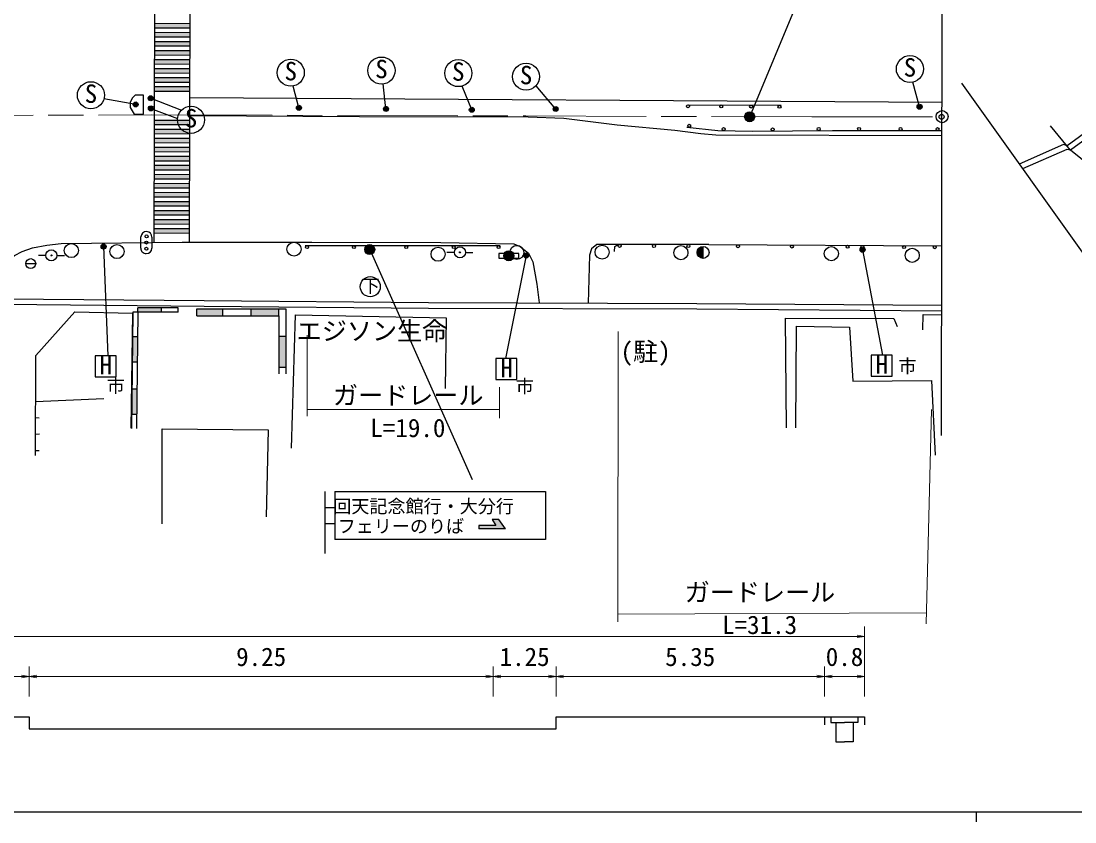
# Model space of a CAD drawing. Units: millimetres at full size, sheet at 1:1000, with parts at other scales. Extents: x 40000 to 680000, y 20000 to 380000.
# Drawn here: x 172826 to 277832, y 204000 to 283778 of the extents above; entities that cross this region are included whole.
import ezdxf
from ezdxf.enums import TextEntityAlignment as Align

# ---------------------------------------------------------------- set-up
doc = ezdxf.new("R2010")
doc.units = ezdxf.units.MM
doc.header["$LTSCALE"] = 1000
doc.header["$PDMODE"] = 32
doc.header["$PDSIZE"] = 500
doc.linetypes.add('CHAIN', pattern=[18.5, 12, -1.5, 3.5, -1.5])
for name, color, linetype, lineweight in [('M-BGD', 7, 'Continuous', 25), ('M-BGD-EXST', 7, 'Continuous', 25), ('M-BMK', 2, 'CHAIN', 13), ('M-BMK-OTRS', 5, 'Continuous', 25), ('M-BMK-SRVR', 3, 'Continuous', 25), ('M-STR-HTXT', 7, 'Continuous', 13), ('M-STR-STRC', 7, 'Continuous', 25), ('M-STR-STRD', 8, 'Continuous', 25), ('M-TTL-BAND', 7, 'Continuous', 25)]:
    doc.layers.add(name, color=color, linetype=linetype, lineweight=lineweight)
doc.layers.add('M-BMK-HTXT', color=7, linetype='Continuous')
doc.layers.add('M-OTRS', color=6, linetype='Continuous')
doc.styles.add('ＭＳ ゴシック', font='')
doc.styles.get('ＭＳ ゴシック').set_extended_font_data('MS Gothic')

# ---------------------------------------------------------------- blocks, each defined once
blk = doc.blocks.new('open_arrow')
at = {"color": 0, "linetype": 'Continuous', "lineweight": -2}
blk.add_lwpolyline([(7.5, 1.25), (0, 0), (7.5, -1.25)], dxfattribs=at)

msp = doc.modelspace()

# ---------------------------------------------------------------- hatches: boundary and pattern name
at = {"layer": 'M-BGD'}
for points in [[(175797, 260437, 1), (175897, 260437, 1)], [(216506, 260740, 1), (216606, 260740, 1)], [(220931, 260398, 1), (221931, 260398, 1)], [(240780, 261336, 0.41421), (240180, 260736, 0.41421), (240780, 260136)], [(186770, 254765), (186770, 255215), (184446, 255215), (184446, 254765)], [(192905, 254424), (192905, 255124), (190346, 255124), (190346, 254424)], [(198516, 254424), (198516, 255124), (195716, 255124), (195716, 254424)], [(184401, 249834), (184424, 252347), (183924, 252347), (183902, 249849)], [(199216, 249304), (199216, 252377), (198516, 252377), (198516, 249304)], [(184354, 244632), (184377, 247130), (183877, 247130), (183854, 244632)]]:
    msp.add_hatch(color=256, dxfattribs=at).paths.add_polyline_path(points)
at = {"layer": 'M-BGD-EXST'}
for points in [[(185990, 276089, 1), (185490, 276089, 0.41421), (185740, 275839, 0.41421)], [(184495, 275471, 0.41421), (184245, 275721, 0.41421), (183995, 275471, 0.41421), (184245, 275221, 0.41421)], [(186007, 275076, 0.41421), (185757, 275326, 0.41421), (185507, 275076, 0.41421), (185757, 274826, 0.41421)], [(200761, 275136, 0.41421), (200511, 275386, 0.41421), (200261, 275136, 0.41421), (200511, 274886, 0.41421)], [(209437, 275026, 1), (208937, 275026, 0.41421), (209187, 274776, 0.41421)], [(217985, 274941, 1), (217485, 274941, 0.41421), (217735, 274691, 0.41421)], [(226345, 275019, 0.41421), (226095, 275269, 0.41421), (225845, 275019, 0.41421), (226095, 274769, 0.41421)], [(262609, 275242, 1), (262109, 275242, 1)], [(181297, 261314, 0.41421), (181047, 261564, 0.41421), (180797, 261314, 0.41421), (181047, 261064, 0.41421)], [(223414, 260423, 1), (222914, 260423, 1)], [(256919, 261004, 1), (256419, 261004, 1)]]:
    msp.add_hatch(color=256, dxfattribs=at).paths.add_polyline_path(points)
at = {"layer": 'M-STR-STRC'}
for points in [[(189674, 283549), (186152, 283558), (186151, 283108), (189672, 283099)], [(189671, 282649), (186149, 282658), (186148, 282208), (189670, 282199)], [(189669, 281749), (186147, 281758), (186146, 281308), (189668, 281299)], [(189667, 280849), (186145, 280858), (186144, 280408), (189665, 280399)], [(189664, 279949), (186142, 279959), (186141, 279509), (189663, 279499)], [(189662, 279049), (186140, 279059), (186139, 278609), (189661, 278599)], [(189657, 277249), (186135, 277259), (186134, 276809), (189656, 276799)], [(189660, 278149), (186138, 278159), (186137, 277709), (189658, 277699)], [(245925, 274252, 0.41421), (245425, 274752, 0.41421), (244925, 274252, 1)], [(189646, 273011), (186124, 273020), (186123, 272570), (189645, 272561)], [(189648, 273911), (186127, 273920), (186125, 273470), (189647, 273461)], [(189644, 272111), (186122, 272120), (186121, 271670), (189643, 271661)], [(189641, 271211), (186120, 271220), (186118, 270770), (189640, 270761)], [(189639, 270311), (186117, 270320), (186116, 269870), (189638, 269861)], [(189637, 269411), (186115, 269420), (186114, 268970), (189636, 268961)], [(189634, 268511), (186113, 268520), (186111, 268070), (189633, 268061)], [(189630, 266711), (186108, 266720), (186107, 266270), (189629, 266261)], [(189632, 267611), (186110, 267620), (186109, 267170), (189631, 267161)], [(189627, 265811), (186106, 265820), (186104, 265370), (189626, 265361)], [(189625, 264911), (186103, 264920), (186102, 264470), (189624, 264461)], [(189623, 264011), (186101, 264020), (186100, 263570), (189622, 263561)], [(189620, 263111), (186099, 263120), (186097, 262670), (189619, 262661)], [(208064, 261013, 0.41421), (207564, 261513, 0.41421), (207064, 261013, 1)], [(221108, 233182), (220439, 234119), (219758, 234119), (220128, 233544), (218445, 233544), (218444, 233183)]]:
    msp.add_hatch(color=256, dxfattribs=at).paths.add_polyline_path(points)

# ---------------------------------------------------------------- linework, layer by layer
at = {"layer": 'M-BGD'}
for p, q in [((239181, 275450), (248562, 275393)), ((230194, 261537), (229670, 261100)), ((241370, 261512), (230194, 261537)), ((232001, 261318), (232301, 261533)), ((241370, 261512), (264573, 261392)), ((175297, 260437), (174547, 260437)), ((176397, 260437), (177147, 260437)), ((201148, 261413), (220576, 261413)), ((216006, 260740), (215256, 260740)), ((217106, 260740), (217856, 260740)), ((229457, 260475), (229332, 255690)), ((229670, 261100), (229457, 260475)), ((231961, 260838), (232001, 261318)), ((240780, 260136), (240780, 261336)), ((173285, 259615), (174285, 259615)), ((188467, 255215), (184446, 255215)), ((184446, 254760), (184446, 255215)), ((186770, 255215), (186770, 254765)), ((188467, 254765), (188467, 255215)), ((183946, 254765), (183842, 243205)), ((188467, 254765), (183946, 254765)), ((184446, 254760), (184342, 243201)), ((190346, 254424), (190346, 255124)), ((192905, 255124), (192905, 254424)), ((195716, 255124), (195716, 254424)), ((198516, 254424), (198516, 255124)), ((183924, 252347), (184424, 252347)), ((198516, 252377), (199216, 252377)), ((183902, 249849), (184401, 249834)), ((198516, 249304), (199216, 249304)), ((183877, 247130), (184377, 247130)), ((181072, 246137), (174280, 245841)), ((174617, 244233), (174274, 244241)), ((183854, 244632), (184354, 244632)), ((174649, 242626), (174269, 242610)), ((174633, 240963), (174263, 240954)), ((252880, 214482), (252880, 213679)), ((256880, 214482), (256880, 213679))]:
    msp.add_line(p, q, dxfattribs=at)
for points in [[(292219, 282957), (280761, 274044), (277056, 271365), (276696, 271491), (272292, 269528)], [(292589, 283098), (281089, 273602), (277382, 270922), (277035, 270986), (272618, 269071)], [(296096, 278397), (291834, 275337), (288887, 273029), (284283, 269458), (283214, 268764), (282183, 268408), (281058, 268426), (279445, 269270), (277382, 270922), (275388, 273349)], [(239148, 273223), (242238, 272872), (245706, 272823), (253685, 272884), (264592, 272865)], [(168739, 238864), (169187, 255584), (169326, 256133), (169543, 257259), (170428, 258832), (171181, 259640), (172170, 260435), (172923, 260825), (173969, 261174), (175377, 261453), (176827, 261621), (188891, 261754), (201785, 261755), (214654, 261726), (221920, 261579), (222546, 261323), (223387, 260668), (223829, 259799), (224228, 257563), (224456, 255704)], [(220985, 260623), (220431, 260623), (220431, 260173), (220985, 260173)], [(222431, 260398), (222431, 260623), (221878, 260623)], [(221878, 260173), (222431, 260173), (222431, 260398)], [(63704, 256713), (85033, 256639), (106731, 256507), (121422, 256424), (135067, 256336), (148103, 256237), (171084, 256125), (191082, 255938), (213413, 255736), (240154, 255658), (264563, 255463)], [(63701, 256163), (85031, 256089), (106728, 255957), (121419, 255874), (135063, 255786), (148100, 255687), (171080, 255575), (191077, 255388), (213410, 255186), (240151, 255108), (264562, 254913)], [(174261, 240492), (174296, 250465), (178189, 254808), (183924, 254669), (183750, 243237)], [(190346, 255124), (199216, 255124), (199216, 248625)], [(190346, 254424), (198516, 254424), (198516, 248625)], [(199775, 241222), (200155, 254527), (215187, 254217), (215084, 247185)], [(249094, 243256), (248981, 254173), (259779, 254163), (260131, 253360)], [(262689, 253009), (262698, 254540), (264561, 254503)], [(250035, 243268), (250086, 253373), (255382, 253296), (255687, 247900), (263529, 247977), (263910, 240535)], [(186898, 233679), (186898, 243151), (197433, 243048), (197262, 234397)], [(75630, 214482), (106130, 214482), (106130, 213258), (158630, 213258), (158630, 214482), (173630, 214482), (173630, 213258), (226130, 213258), (226130, 214482), (256880, 214482)], [(253520, 214482), (253520, 213899), (254868, 213899)], [(256215, 214482), (256215, 213899), (254868, 213899)], [(254010, 213899), (254010, 211988), (254868, 211988)], [(255725, 213899), (255725, 211988), (254868, 211988)]]:
    msp.add_lwpolyline(points, dxfattribs=at)
for centre, radius in [((239285, 275299), 150), ((242585, 275279), 150), ((245568, 275261), 150), ((248396, 275244), 150), ((239404, 273345), 150), ((242831, 273013), 150), ((247709, 272988), 150), ((252299, 273023), 150), ((256332, 273029), 150), ((260457, 273022), 150), ((264145, 273016), 150), ((177834, 260917), 700), ((182382, 260817), 700), ((200022, 261059), 700), ((232470, 261382), 150), ((235890, 261375), 150), ((239321, 261367), 150), ((244264, 261347), 150), ((249634, 261319), 150), ((175847, 260437), 550), ((175847, 260437), 50), ((201319, 261263), 150), ((205989, 261263), 150), ((211205, 261263), 150), ((214375, 260556), 700), ((215937, 261263), 150), ((216556, 260740), 550), ((216556, 260740), 50), ((220406, 261263), 150), ((221431, 260398), 500), ((222222, 260732), 700), ((230722, 260756), 700), ((238578, 260708), 700), ((240780, 260736), 600), ((253561, 260610), 700), ((255178, 261291), 150), ((256658, 261283), 150), ((260816, 261261), 150), ((261622, 260440), 700), ((263871, 261246), 150), ((173785, 259615), 500)]:
    msp.add_circle(centre, radius, dxfattribs=at)
at = {"layer": 'M-BGD-EXST'}
for p, q in [((200511, 275136), (199938, 277306)), ((209187, 275026), (208920, 277512)), ((217735, 274941), (216793, 277308)), ((226095, 275019), (224144, 277338)), ((262359, 275242), (261692, 277691)), ((184245, 275471), (181084, 276017)), ((185740, 276089), (188803, 274896)), ((185757, 275076), (188419, 274088)), ((181047, 261314), (181474, 250435)), ((223164, 260423), (221105, 250159)), ((256669, 261004), (258663, 250513)), ((182303, 250435), (180203, 250435)), ((180203, 250435), (180203, 248335)), ((182303, 248335), (182303, 250435)), ((222235, 250159), (220135, 250159)), ((220135, 250159), (220135, 248059)), ((222235, 248059), (222235, 250159)), ((259619, 250513), (257519, 250513)), ((257519, 250513), (257519, 248413)), ((259619, 248413), (259619, 250513)), ((180203, 248335), (182303, 248335)), ((220135, 248059), (222235, 248059)), ((257519, 248413), (259619, 248413))]:
    msp.add_line(p, q, dxfattribs=at)
for centre, radius in [((199698, 278635), 1350), ((208736, 278850), 1350), ((216389, 278596), 1350), ((223143, 278244), 1350), ((261393, 279007), 1350), ((179787, 276391), 1350), ((185740, 276089), 250), ((184245, 275471), 250), ((185757, 275076), 250), ((189761, 273945), 1350), ((200511, 275136), 250), ((209187, 275026), 250), ((217735, 274941), 250), ((226095, 275019), 250), ((262359, 275242), 250), ((181047, 261314), 250), ((223164, 260423), 250), ((256669, 261004), 250), ((207618, 257319), 1000)]:
    msp.add_circle(centre, radius, dxfattribs=at)
at = {"layer": 'M-BMK'}
msp.add_lwpolyline([(63781, 274576), (77761, 274599), (127340, 274405), (146838, 274402), (162036, 274352), (185841, 274428), (223115, 274331), (251627, 274230), (264594, 274258)], dxfattribs=at)
at = {"layer": 'M-BMK-OTRS'}
for p, q in [((264541, 242508), (264649, 306670)), ((266528, 277607), (304066, 224988))]:
    msp.add_line(p, q, dxfattribs=at)
at = {"layer": 'M-BMK-SRVR'}
msp.add_circle((264594, 274258), 600, dxfattribs=at)
at = {"layer": 'M-OTRS'}
msp.add_point((264552, 274242), dxfattribs=at)
at = {"layer": 'M-STR-HTXT'}
for p, q in [((201316, 244424), (201316, 252502)), ((232320, 252840), (232276, 223924)), ((220495, 244225), (220495, 247320)), ((201316, 245086), (220495, 245086)), ((263527, 245072), (262999, 223749)), ((263026, 224843), (232277, 224703)), ((256880, 216482), (256880, 223482)), ((75630, 222482), (256880, 222482)), ((173630, 216482), (173630, 219482)), ((173630, 216482), (173630, 219482)), ((219880, 216482), (219880, 219482)), ((219880, 216482), (219880, 219482)), ((226130, 216482), (226130, 219482)), ((226130, 216482), (226130, 219482)), ((252880, 216482), (252880, 219482)), ((252880, 216482), (252880, 219482)), ((256880, 216482), (256880, 219482)), ((158630, 218482), (173630, 218482)), ((173630, 218482), (219880, 218482)), ((219880, 218482), (226130, 218482)), ((226130, 218482), (252880, 218482)), ((252880, 218482), (256880, 218482))]:
    msp.add_line(p, q, dxfattribs=at)
at = {"layer": 'M-STR-STRC'}
for p, q in [((245425, 274252), (263086, 316640)), ((186095, 261723), (186160, 286658)), ((189617, 261755), (189681, 286558)), ((186152, 283558), (189674, 283549)), ((186149, 282658), (189671, 282649)), ((186151, 283108), (189672, 283099)), ((186147, 281758), (189669, 281749)), ((186148, 282208), (189670, 282199)), ((186144, 280408), (189665, 280399)), ((186145, 280858), (189667, 280849)), ((186146, 281308), (189668, 281299)), ((186141, 279509), (189663, 279499)), ((186142, 279959), (189664, 279949)), ((186139, 278609), (189661, 278599)), ((186140, 279059), (189662, 279049)), ((186135, 277259), (189657, 277249)), ((186137, 277709), (189658, 277699)), ((186138, 278159), (189660, 278149)), ((186134, 276809), (189656, 276799)), ((186124, 273020), (189646, 273011)), ((186125, 273470), (189647, 273461)), ((186127, 273920), (189648, 273911)), ((186122, 272120), (189644, 272111)), ((186123, 272570), (189645, 272561)), ((186120, 271220), (189641, 271211)), ((186121, 271670), (189643, 271661)), ((186116, 269870), (189638, 269861)), ((186117, 270320), (189639, 270311)), ((186118, 270770), (189640, 270761)), ((186114, 268970), (189636, 268961)), ((186115, 269420), (189637, 269411)), ((186111, 268070), (189633, 268061)), ((186113, 268520), (189634, 268511)), ((186108, 266720), (189630, 266711)), ((186109, 267170), (189631, 267161)), ((186110, 267620), (189632, 267611)), ((186106, 265820), (189627, 265811)), ((186107, 266270), (189629, 266261)), ((186103, 264920), (189625, 264911)), ((186104, 265370), (189626, 265361)), ((186100, 263570), (189622, 263561)), ((186101, 264020), (189623, 264011)), ((186102, 264470), (189624, 264461)), ((186097, 262670), (189619, 262661)), ((186099, 263120), (189620, 263111)), ((184753, 261170), (184771, 262270)), ((185871, 262252), (185853, 261152)), ((207564, 261013), (217787, 238109)), ((203089, 236900), (203089, 230756)), ((204089, 236900), (225089, 236900)), ((204089, 236900), (204089, 232150)), ((225089, 236900), (225089, 232150)), ((203089, 235317), (204089, 235317)), ((203089, 233734), (204089, 233734)), ((218444, 233544), (218444, 233183)), ((221108, 233182), (218444, 233181)), ((220128, 233544), (218445, 233544)), ((219758, 234119), (220128, 233544)), ((220439, 234119), (219758, 234119)), ((221108, 233182), (220439, 234119)), ((225089, 232150), (204089, 232150))]:
    msp.add_line(p, q, dxfattribs=at)
for centre, radius in [((245425, 274252), 500), ((185318, 261715), 150), ((185328, 262335), 150), ((207564, 261013), 500), ((185308, 261095), 150)]:
    msp.add_circle(centre, radius, dxfattribs=at)
for centre, start, end in [((185321, 262261), 89.0692, 179.0692), ((185321, 262261), 359.0692, 89.0692), ((185303, 261161), 179.0692, 269.0692), ((185303, 261161), 269.0692, 359.0692)]:
    msp.add_arc(centre, 550, start, end, dxfattribs=at)
at = {"layer": 'M-STR-STRD'}
msp.add_line((264597, 275673), (189654, 276125), dxfattribs=at)
msp.add_lwpolyline([(185009, 274516), (185009, 276403), (184186, 276403), (183898, 276092), (183697, 275667), (183697, 275160), (184088, 274499)], close=True, dxfattribs=at)
msp.add_lwpolyline([(189650, 274367), (206536, 274265), (223360, 274231), (226909, 274115), (232229, 273436), (237972, 272902), (240562, 272587), (242047, 272432), (264591, 272394)], dxfattribs=at)
at = {"layer": 'M-TTL-BAND'}
for p, q in [((40000, 205000), (579000, 205000)), ((268000, 205000), (268000, 204000))]:
    msp.add_line(p, q, dxfattribs=at)

# ---------------------------------------------------------------- block references
at = {"layer": 'M-STR-HTXT', "xscale": 100, "yscale": 100, "rotation": 180}
for p in [(256880, 222482), (173630, 218482), (219880, 218482), (226130, 218482), (252880, 218482), (256880, 218482)]:
    msp.add_blockref('open_arrow', p, dxfattribs=at)
at = {"layer": 'M-STR-HTXT', "xscale": 100, "yscale": 100}
for p in [(173630, 218482), (219880, 218482), (226130, 218482), (252880, 218482)]:
    msp.add_blockref('open_arrow', p, dxfattribs=at)

# ---------------------------------------------------------------- texts
at = {"layer": 'M-BGD-EXST', "style": 'ＭＳ ゴシック'}
for p in [(199042, 277342), (208081, 277557), (215733, 277303), (222488, 276952), (260738, 277715), (179131, 275098), (189106, 272652)]:
    msp.add_text('S', height=1833, rotation=358.508, dxfattribs=at).set_placement(p, align=Align.BOTTOM_LEFT)
for s, height, p in [('下', 1320, (206766, 256331)), ('H', 1833, (180656, 248027)), ('H', 1833, (220588, 247751)), ('H', 1833, (257971, 248105)), ('市', 1320, (260254, 248349)), ('市', 1320, (181365, 246383)), ('市', 1320, (222113, 246342))]:
    msp.add_text(s, height=height, dxfattribs=at).set_placement(p, align=Align.BOTTOM_LEFT)
at = {"layer": 'M-BMK-HTXT', "style": 'ＭＳ ゴシック'}
for s, p in [('エジソン生命', (200292, 251437)), ('(駐)', (232558, 249379))]:
    msp.add_text(s, height=1833, dxfattribs=at).set_placement(p, align=Align.BOTTOM_LEFT)
at = {"layer": 'M-STR-HTXT', "style": 'ＭＳ ゴシック'}
for s, p in [('ガードレール', (203899, 245032)), ('L=19.0', (207626, 241783)), ('ガードレール', (238945, 225417)), ('L=31.3', (242671, 222168)), ('9.25', (194255, 218982)), ('1.25', (220505, 218982)), ('5.35', (237005, 218982)), ('0.8', (253005, 218982))]:
    msp.add_text(s, height=1833, dxfattribs=at).set_placement(p, align=Align.BOTTOM_LEFT)
at = {"layer": 'M-STR-STRC', "style": 'ＭＳ ゴシック'}
for s, p in [('回天記念館行・大分行', (212932, 235440)), ('フェリーのりば', (210674, 233462))]:
    msp.add_text(s, height=1320, dxfattribs=at).set_placement(p, align=Align.MIDDLE_CENTER)

doc.saveas('drawing.dxf')
